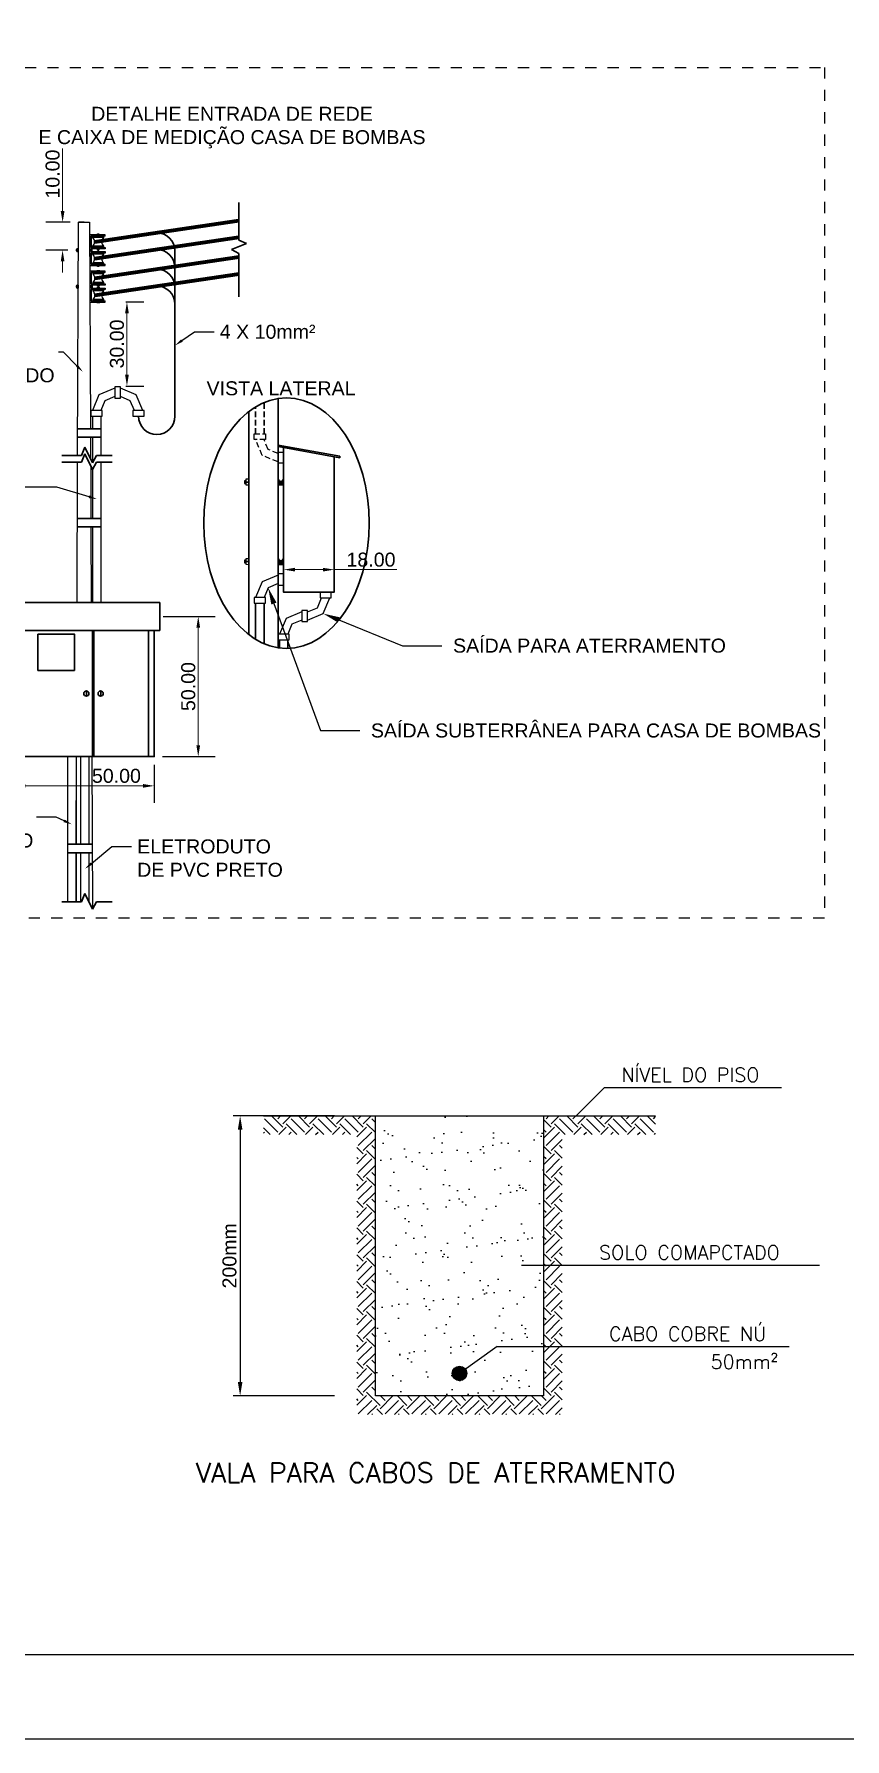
# Model space of a CAD drawing. Header units: millimetres. Extents: x 100 to 940, y 100 to 694.
# Drawn here: x 596.9 to 741.6, y 100 to 404.3 of the extents above; entities that cross this region are included whole.
import ezdxf
from ezdxf import colors
from ezdxf.entities.mleader import LeaderData, LeaderLine
from ezdxf.math import Vec2, Vec3

# ---------------------------------------------------------------- set-up
doc = ezdxf.new("R2010")
doc.units = ezdxf.units.MM
doc.linetypes.add('DASHED', pattern=[0.75, 0.5, -0.25])
doc.linetypes.add('TRACO_15', pattern=[8, 2, -2, 2, -2])
for name, color, linetype in [('15', 1, 'Continuous'), ('25', 2, 'Continuous'), ('50', 5, 'Continuous'), ('entrada_booster', 7, 'Continuous')]:
    doc.layers.add(name, color=color, linetype=linetype)
doc.styles.add('25CL', font='ROMANS.shx', dxfattribs={"height": 2.5})
doc.styles.add('35CL', font='ROMANS.shx', dxfattribs={"height": 3.5})
doc.styles.add('Annotative', font='arial.ttf')
doc.styles.add('Notes', font='arial.ttf', dxfattribs={"height": 3})
doc.styles.get("Standard").update_dxf_attribs({"font": 'arial.ttf'})
doc.dimstyles.new('Electrical-Metric', dxfattribs={"dimtxt": 3, "dimasz": 3, "dimexe": 3, "dimexo": 1.5, "dimgap": 2, "dimtad": 1, "dimzin": 3, "dimdsep": 46, "dimtxsty": 'Standard', "dimcen": 3, "dimazin": 2, "dimtfac": 1, "dimtofl": 0, "dimtmove": 0, "dimatfit": 3, "dimfxl": 1, "dimfrac": 1, "dimtolj": 1, "dimtzin": 0, "dimarcsym": 0})
doc.dimstyles.new('ISO-25', dxfattribs={"dimtxt": 2.5, "dimasz": 2.5, "dimexe": 1.25, "dimexo": 0.625, "dimtad": 1, "dimtxsty": 'Standard', "dimcen": 2.5, "dimadec": 0, "dimazin": 0, "dimtfac": 1, "dimtmove": 0, "dimatfit": 3, "dimfxl": 1, "dimarcsym": 0})

# ---------------------------------------------------------------- blocks, each defined once
blk = doc.blocks.new('*D22')
at = {"color": 0, "lineweight": -2, "transparency": 16777216}
for p, q in [((613.25, 356.5), (616.43, 356.5)), ((613.25, 341.5), (616.43, 341.5))]:
    blk.add_line(p, q, dxfattribs=at)
at = {"color": 0, "lineweight": 5, "transparency": 16777216}
blk.add_line((613.43, 343.5), (613.43, 354.5), dxfattribs=at)
at = {"color": 0, "transparency": 16777216}
for points in [[(613.09, 354.5), (613.76, 354.5), (613.43, 356.5)], [(613.09, 343.5), (613.76, 343.5), (613.43, 341.5)]]:
    blk.add_solid(points, dxfattribs=at)
at = {"layer": 'Defpoints', "color": 0, "transparency": 16777216}
for p in [(611.75, 356.5), (613.43, 356.5), (611.75, 341.5)]:
    blk.add_point(p, dxfattribs=at)
at = {"color": 0, "transparency": 16777216, "insert": (611.65, 349), "char_height": 2.5, "attachment_point": 5, "rotation": 90}
blk.add_mtext('\\A1;30.00', dxfattribs=at)
blk = doc.blocks.new('*D24')
at = {"color": 0, "lineweight": -2, "transparency": 16777216}
for p, q in [((593.29, 273.85), (593.29, 267.12)), ((618.29, 273.85), (618.29, 267.12))]:
    blk.add_line(p, q, dxfattribs=at)
at = {"color": 0, "lineweight": 5, "transparency": 16777216}
blk.add_line((595.29, 270.12), (616.29, 270.12), dxfattribs=at)
at = {"color": 0, "transparency": 16777216}
for points in [[(595.29, 270.46), (595.29, 269.79), (593.29, 270.12)], [(616.29, 270.46), (616.29, 269.79), (618.29, 270.12)]]:
    blk.add_solid(points, dxfattribs=at)
at = {"layer": 'Defpoints', "color": 0, "transparency": 16777216}
for p in [(593.29, 275.35), (618.29, 275.35), (618.29, 270.12)]:
    blk.add_point(p, dxfattribs=at)
at = {"color": 0, "lineweight": 30, "transparency": 16777216, "insert": (611.55, 271.9), "char_height": 2.5, "attachment_point": 5}
blk.add_mtext('\\A1;50.00', dxfattribs=at)
blk = doc.blocks.new('*D23')
at = {"color": 0, "lineweight": -2, "transparency": 16777216}
for p, q in [((619.91, 300.35), (629.15, 300.35)), ((619.79, 275.35), (629.15, 275.35))]:
    blk.add_line(p, q, dxfattribs=at)
at = {"color": 0, "lineweight": 5, "transparency": 16777216}
blk.add_line((626.15, 298.35), (626.15, 277.35), dxfattribs=at)
at = {"color": 0, "transparency": 16777216}
for points in [[(625.82, 298.35), (626.49, 298.35), (626.15, 300.35)], [(625.82, 277.35), (626.49, 277.35), (626.15, 275.35)]]:
    blk.add_solid(points, dxfattribs=at)
at = {"layer": 'Defpoints', "color": 0, "transparency": 16777216}
for p in [(618.41, 300.35), (618.29, 275.35), (626.15, 275.35)]:
    blk.add_point(p, dxfattribs=at)
at = {"color": 0, "lineweight": 30, "transparency": 16777216, "insert": (624.38, 287.85), "char_height": 2.5, "attachment_point": 5, "rotation": 90}
blk.add_mtext('\\A1;50.00', dxfattribs=at)
blk = doc.blocks.new('*D25')
at = {"color": 0, "lineweight": -2, "transparency": 16777216}
for p, q in [((641.4, 306.2), (641.4, 311.72)), ((650.4, 306.2), (650.4, 311.72))]:
    blk.add_line(p, q, dxfattribs=at)
at = {"color": 0, "lineweight": 5, "transparency": 16777216}
for p, q in [((643.4, 308.72), (648.4, 308.72)), ((650.4, 308.72), (661.59, 308.72))]:
    blk.add_line(p, q, dxfattribs=at)
at = {"color": 0, "transparency": 16777216}
for points in [[(643.4, 309.05), (643.4, 308.39), (641.4, 308.72)], [(648.4, 309.05), (648.4, 308.39), (650.4, 308.72)]]:
    blk.add_solid(points, dxfattribs=at)
at = {"layer": 'Defpoints', "color": 0, "transparency": 16777216}
for p in [(650.4, 308.72), (641.4, 304.7), (650.4, 304.7)]:
    blk.add_point(p, dxfattribs=at)
at = {"color": 0, "lineweight": 30, "transparency": 16777216, "insert": (656.99, 310.49), "char_height": 2.5, "attachment_point": 5}
blk.add_mtext('\\A1;18.00', dxfattribs=at)
blk = doc.blocks.new('*D39')
at = {"color": 0, "lineweight": 5, "transparency": 16777216}
for p, q in [((601.94, 372.73), (601.94, 383.92)), ((601.94, 363.74), (601.94, 361.74))]:
    blk.add_line(p, q, dxfattribs=at)
at = {"color": 0, "lineweight": -2, "transparency": 16777216}
for p, q in [((603.27, 370.73), (598.94, 370.73)), ((602.87, 365.74), (598.94, 365.74))]:
    blk.add_line(p, q, dxfattribs=at)
at = {"color": 0, "transparency": 16777216}
for points in [[(601.61, 372.73), (602.28, 372.73), (601.94, 370.73)], [(601.61, 363.74), (602.28, 363.74), (601.94, 365.74)]]:
    blk.add_solid(points, dxfattribs=at)
at = {"layer": 'Defpoints', "color": 0, "transparency": 16777216}
for p in [(601.94, 370.73), (604.77, 370.73), (604.37, 365.74)]:
    blk.add_point(p, dxfattribs=at)
at = {"color": 0, "transparency": 16777216, "insert": (600.17, 379.33), "char_height": 2.5, "attachment_point": 5, "rotation": 90}
blk.add_mtext('\\A1;10.00', dxfattribs=at)
blk = doc.blocks.new('*D49')
at = {"layer": '15', "color": 0, "lineweight": -2, "transparency": 16777216}
for p, q in [((650.49, 211.23), (632.38, 211.23)), ((633.63, 208.73), (633.63, 163.73)), ((650.49, 161.23), (632.38, 161.23))]:
    blk.add_line(p, q, dxfattribs=at)
at = {"layer": '15', "color": 0, "transparency": 16777216}
for points in [[(633.22, 208.73), (634.05, 208.73), (633.63, 211.23)], [(633.22, 163.73), (634.05, 163.73), (633.63, 161.23)]]:
    blk.add_solid(points, dxfattribs=at)
at = {"layer": 'Defpoints', "color": 0, "transparency": 16777216}
for p in [(651.12, 211.23), (633.63, 161.23), (651.12, 161.23)]:
    blk.add_point(p, dxfattribs=at)
at = {"layer": '15', "color": 0, "transparency": 16777216, "insert": (631.73, 186.23), "char_height": 2.5, "attachment_point": 5, "rotation": 90}
blk.add_mtext('200mm', dxfattribs=at)

msp = doc.modelspace()

# ---------------------------------------------------------------- hatches: boundary and pattern name
h = msp.add_hatch()
h.set_pattern_fill('EARTH', color=256, scale=0.533333, angle=45, style=0)
h.set_pattern_definition([(45, (713.0816, 114.0206), (3e-16, 4.78947), [3.38667, -3.38667]), (45, (712.1835, 114.9187), (3e-16, 4.78947), [3.38667, -3.38667]), (45, (711.2855, 115.8167), (3e-16, 4.78947), [3.38667, -3.38667]), (135, (711.2855, 116.4154), (-4.78947, 3e-16), [3.38667, -3.38667]), (135, (712.1835, 117.3134), (-4.78947, 3e-16), [3.38667, -3.38667]), (135, (713.0816, 118.2114), (-4.78947, 3e-16), [3.38667, -3.38667])])
h.paths.add_polyline_path([(691.11602, 207.89446), (707.78268, 207.89446), (707.78268, 211.22779), (687.78268, 211.22779), (687.78268, 161.22779), (657.78268, 161.22779), (657.78268, 211.22779), (637.78268, 211.22779), (637.78268, 207.89446), (654.44935, 207.89446), (654.44935, 157.89446), (691.11602, 157.89446)])
h = msp.add_hatch()
h.set_pattern_fill('AR-SAND', color=256, scale=0.133333, style=0)
h.set_pattern_definition([(37.5, (713.0816, 114.0206), (-0.21334, 6.5255), [0, -5.14773, 0, -5.75733, 0, -5.50333]), (7.5, (713.0816, 114.021), (5.99364, 9.5577), [0, -2.77707, 0, -4.63973, 0, -1.778]), (327.5, (708.916, 114.0206), (10.54656, 0.01916), [0, -1.69333, 0, -6.096, 0, -7.95867]), (317.5, (708.916, 114.021), (10.18075, 2.9724), [0, -0.84667, 0, -3.99627, 0, -4.572])])
h.paths.add_polyline_path([(687.78268, 211.22779), (657.78268, 211.22779), (657.78268, 161.22779), (672.78268, 161.22779, -0.414213562), (671.4834, 162.52707, -0.729857408), (673.8404, 163.28163), (682.79932, 169.67281), (687.78268, 169.67121)])
h.paths.add_polyline_path([(673.8404, 163.28163, -0.156164659), (674.08196, 162.52707, -0.414213562), (672.78268, 161.22779), (687.78268, 161.22779), (687.78268, 169.67121), (682.79932, 169.67281)], flags=16)
at = {"layer": '15', "linetype": 'Continuous'}
msp.add_hatch(color=256, dxfattribs=at).paths.add_polyline_path([(671.4834, 165.24426, 1), (674.08196, 165.24426, 1)])

# ---------------------------------------------------------------- linework, layer by layer
at = {"lineweight": 30}
for p, q in [((633.42486, 374.24155), (633.42486, 367.53334)), ((607.15349, 365.78244), (607.03349, 365.78244)), ((607.15349, 365.68244), (607.03349, 365.68244)), ((607.15349, 365.78244), (607.15849, 365.85744)), ((607.15349, 365.68244), (607.15349, 365.78244)), ((607.15349, 365.68244), (607.15849, 365.60744)), ((607.16349, 365.78244), (607.15849, 365.85744)), ((607.16349, 365.68244), (607.15849, 365.60744)), ((607.16349, 365.68244), (607.16349, 365.78244)), ((622.00203, 336.10076), (622.00203, 365.62137)), ((634.73868, 366.91442), (632.08247, 365.867)), ((632.08247, 365.867), (633.42486, 365.15286)), ((633.42486, 367.53334), (634.73868, 366.91442)), ((633.42486, 365.15286), (633.42486, 357.38892)), ((607.18653, 359.283), (607.06653, 359.283)), ((607.18653, 359.183), (607.06653, 359.183)), ((607.18653, 359.283), (607.19153, 359.358)), ((607.18653, 359.183), (607.18653, 359.283)), ((607.18653, 359.183), (607.19153, 359.108)), ((607.19653, 359.283), (607.19153, 359.358)), ((607.19653, 359.183), (607.19153, 359.108)), ((607.19653, 359.183), (607.19653, 359.283)), ((640.39521, 294.789), (640.39521, 339.26884)), ((635.15711, 297.13886), (635.15711, 336.91897)), ((608.75203, 333.87824), (604.63401, 333.87824)), ((608.75203, 332.37824), (604.63401, 332.37824)), ((605.32011, 329.06939), (601.83092, 329.06939)), ((605.32011, 329.06939), (605.9227, 330.60107)), ((605.32011, 327.87853), (605.9227, 329.41021)), ((605.9227, 330.60107), (607.2557, 327.77284)), ((605.9227, 329.41021), (607.2557, 326.58198)), ((607.2557, 327.77284), (607.96785, 329.06939)), ((610.80023, 329.06939), (607.96785, 329.06939)), ((640.39521, 330.69722), (640.39521, 330.94722)), ((651.39521, 328.94722), (640.39521, 330.94722)), ((651.39521, 328.69722), (640.39521, 330.69722)), ((641.39521, 329.69722), (641.39521, 330.5154)), ((650.39521, 328.87904), (650.39521, 328.69722)), ((651.39521, 328.69722), (651.39521, 328.94722)), ((605.32011, 327.87853), (601.83092, 327.87853)), ((607.2557, 326.58198), (607.96785, 327.87853)), ((610.80023, 327.87853), (607.96785, 327.87853)), ((634.6589, 324.35073), (635.15711, 324.35073)), ((640.39521, 323.8344), (640.39521, 324.8344)), ((640.39521, 324.8344), (640.52021, 324.8344)), ((641.39521, 323.8344), (640.39521, 323.8344)), ((640.52021, 324.8344), (640.52021, 323.9594)), ((640.76021, 324.4344), (640.52021, 324.4344)), ((640.76021, 324.2344), (640.52021, 324.2344)), ((640.52021, 323.9594), (641.27021, 323.9594)), ((640.76021, 324.4344), (640.77021, 324.5844)), ((640.76021, 324.2344), (640.76021, 324.4344)), ((640.76021, 324.2344), (640.77021, 324.0844)), ((640.78021, 324.4344), (640.77021, 324.5844)), ((640.78021, 324.2344), (640.77021, 324.0844)), ((640.78021, 324.2344), (640.78021, 324.4344)), ((641.01021, 324.4344), (641.02021, 324.5844)), ((641.01021, 324.4344), (641.01021, 324.2344)), ((641.01021, 324.2344), (641.02021, 324.0844)), ((641.03021, 324.4344), (641.02021, 324.5844)), ((641.03021, 324.2344), (641.02021, 324.0844)), ((641.03021, 324.4344), (641.27021, 324.4344)), ((641.03021, 324.4344), (641.03021, 324.2344)), ((641.03021, 324.2344), (641.27021, 324.2344)), ((641.27021, 323.9594), (641.27021, 324.8344)), ((641.27021, 324.8344), (641.39521, 324.8344)), ((641.39521, 324.3344), (641.39521, 324.8344)), ((641.39521, 324.8344), (641.39521, 323.8344)), ((608.77767, 317.84243), (604.57452, 317.84243)), ((608.77767, 316.34243), (604.57452, 316.34243)), ((640.39521, 309.65318), (640.39521, 310.65318)), ((640.39521, 310.65318), (640.52021, 310.65318)), ((640.52021, 310.65318), (640.52021, 309.77818)), ((641.27021, 309.77818), (641.27021, 310.65318)), ((641.27021, 310.65318), (641.39521, 310.65318)), ((641.39521, 310.15318), (641.39521, 310.65318)), ((641.39521, 310.65318), (641.39521, 309.65318)), ((634.6589, 310.1695), (635.15711, 310.1695)), ((641.39521, 309.65318), (640.39521, 309.65318)), ((640.76021, 310.25318), (640.52021, 310.25318)), ((640.76021, 310.05318), (640.52021, 310.05318)), ((640.52021, 309.77818), (641.27021, 309.77818)), ((640.76021, 310.25318), (640.77021, 310.40318)), ((640.76021, 310.05318), (640.76021, 310.25318)), ((640.76021, 310.05318), (640.77021, 309.90318)), ((640.78021, 310.25318), (640.77021, 310.40318)), ((640.78021, 310.05318), (640.77021, 309.90318)), ((640.78021, 310.05318), (640.78021, 310.25318)), ((641.01021, 310.25318), (641.02021, 310.40318)), ((641.01021, 310.25318), (641.01021, 310.05318)), ((641.01021, 310.05318), (641.02021, 309.90318)), ((641.03021, 310.25318), (641.02021, 310.40318)), ((641.03021, 310.05318), (641.02021, 309.90318)), ((641.03021, 310.25318), (641.27021, 310.25318)), ((641.03021, 310.25318), (641.03021, 310.05318)), ((641.03021, 310.05318), (641.27021, 310.05318)), ((592.29129, 302.85344), (619.29129, 302.85344)), ((619.29129, 302.85344), (619.29129, 297.85344)), ((636.39521, 302.71854), (636.39521, 296.28391)), ((637.89521, 302.71854), (637.89521, 295.51056)), ((592.29129, 297.85344), (619.29129, 297.85344)), ((607.29129, 297.85344), (607.29129, 275.35344)), ((607.54129, 297.85344), (607.54129, 275.35344)), ((617.29129, 297.85344), (617.29129, 275.35344)), ((640.65219, 296.19722), (640.65219, 294.75254)), ((642.15219, 296.19722), (642.15219, 294.67548)), ((607.21035, 259.6939), (602.83546, 259.6939)), ((607.2157, 258.1939), (602.83546, 258.1939)), ((605.32011, 249.40605), (605.9227, 250.93773)), ((605.9227, 250.93773), (607.2557, 248.1095)), ((605.32011, 249.40605), (601.83092, 249.40605)), ((607.2557, 248.1095), (607.96785, 249.40605)), ((610.80023, 249.40605), (607.96785, 249.40605))]:
    msp.add_line(p, q, dxfattribs=at)
for p, q in [((604.61684, 329.06939), (604.76563, 370.73244)), ((605.76563, 370.73244), (604.76563, 370.73244)), ((604.76563, 370.73244), (606.76563, 370.73244)), ((606.76563, 370.73244), (606.89726, 333.87824)), ((609.53349, 368.48244), (606.78349, 368.48244)), ((606.78349, 368.48244), (606.78349, 362.98244)), ((609.53349, 368.23244), (607.03349, 368.23244)), ((607.03349, 368.23244), (607.03349, 366.23244)), ((609.15849, 368.23244), (607.40849, 368.23244)), ((608.53349, 368.53244), (608.03349, 368.53244)), ((608.03349, 368.53244), (608.03349, 368.48244)), ((608.03349, 368.48244), (608.53349, 368.48244)), ((608.40849, 368.58244), (608.15849, 368.58244)), ((608.15849, 368.58244), (608.15849, 368.53244)), ((608.40849, 368.53244), (608.40849, 368.58244)), ((608.53349, 368.48244), (608.53349, 368.53244)), ((609.53349, 368.23244), (609.53349, 368.48244)), ((604.49781, 365.8656), (604.37281, 365.8656)), ((604.37281, 365.8656), (604.37281, 365.6156)), ((604.37281, 365.6156), (604.49781, 365.6156)), ((604.74781, 365.9906), (604.49781, 365.9906)), ((604.49781, 365.9906), (604.49781, 365.4906)), ((604.49781, 365.4906), (604.74691, 365.48971)), ((604.74781, 365.9906), (604.74602, 365.48972)), ((607.03349, 366.23244), (609.53349, 366.23244)), ((609.53349, 365.98244), (607.03349, 365.98244)), ((607.03349, 365.98244), (607.03349, 365.48244)), ((607.03349, 365.85744), (607.15849, 365.85744)), ((607.03349, 365.85744), (607.03349, 365.60744)), ((607.03349, 365.85744), (607.15849, 365.85744)), ((607.03349, 365.85744), (607.03349, 365.60744)), ((607.15849, 365.60744), (607.03349, 365.60744)), ((607.15849, 365.60744), (607.03349, 365.60744)), ((607.03349, 365.48244), (609.53349, 365.48244)), ((609.53349, 365.23244), (607.03349, 365.23244)), ((607.03349, 365.23244), (607.03349, 363.23244)), ((609.23205, 368.00638), (607.33493, 368.00638)), ((609.23052, 366.4596), (607.33647, 366.4596)), ((609.15849, 366.23244), (607.40849, 366.23244)), ((609.15849, 365.23244), (607.40849, 365.23244)), ((608.03349, 365.98244), (608.03349, 365.93244)), ((608.53349, 365.98244), (608.03349, 365.98244)), ((608.03349, 365.93244), (608.53349, 365.93244)), ((608.53349, 365.53244), (608.03349, 365.53244)), ((608.03349, 365.53244), (608.03349, 365.48244)), ((608.03349, 365.48244), (608.53349, 365.48244)), ((608.15849, 365.93244), (608.15849, 365.88244)), ((608.15849, 365.88244), (608.40849, 365.88244)), ((608.40849, 365.58244), (608.15849, 365.58244)), ((608.15849, 365.58244), (608.15849, 365.53244)), ((608.40849, 365.88244), (608.40849, 365.93244)), ((608.40849, 365.53244), (608.40849, 365.58244)), ((608.53349, 365.93244), (608.53349, 365.98244)), ((608.53349, 365.48244), (608.53349, 365.53244)), ((609.53349, 366.23244), (609.53349, 365.98244)), ((609.53349, 365.48244), (609.53349, 365.23244)), ((606.78349, 362.98244), (609.53349, 362.98244)), ((607.03349, 363.23244), (609.53349, 363.23244)), ((609.23205, 365.00638), (607.33493, 365.00638)), ((609.23052, 363.4596), (607.33647, 363.4596)), ((609.15849, 363.23244), (607.40849, 363.23244)), ((608.03349, 362.98244), (608.03349, 362.93244)), ((608.53349, 362.98244), (608.03349, 362.98244)), ((608.03349, 362.93244), (608.53349, 362.93244)), ((608.15849, 362.93244), (608.15849, 362.88244)), ((608.15849, 362.88244), (608.40849, 362.88244)), ((608.40849, 362.88244), (608.40849, 362.93244)), ((608.53349, 362.93244), (608.53349, 362.98244)), ((609.53349, 362.98244), (609.53349, 363.23244)), ((604.47459, 359.36637), (604.34959, 359.36637)), ((604.34959, 359.36637), (604.34959, 359.11637)), ((604.34959, 359.11637), (604.47459, 359.11637)), ((604.72459, 359.49137), (604.47459, 359.49137)), ((604.47459, 359.49137), (604.47459, 358.99137)), ((604.72459, 359.49137), (604.7228, 358.99048)), ((609.56653, 361.98256), (606.81653, 361.98256)), ((606.81653, 361.98256), (606.81653, 356.48256)), ((609.56653, 361.73256), (607.06653, 361.73256)), ((607.06653, 361.73256), (607.06653, 359.73256)), ((607.06653, 359.73256), (609.56653, 359.73256)), ((609.56653, 359.48256), (607.06653, 359.48256)), ((607.06653, 359.48256), (607.06653, 358.98256)), ((607.06653, 359.358), (607.19153, 359.358)), ((607.06653, 359.358), (607.06653, 359.108)), ((607.06653, 359.358), (607.19153, 359.358)), ((607.06653, 359.358), (607.06653, 359.108)), ((607.06653, 359.358), (607.19153, 359.358)), ((607.06653, 359.358), (607.06653, 359.108)), ((607.19153, 359.108), (607.06653, 359.108)), ((607.19153, 359.108), (607.06653, 359.108)), ((607.19153, 359.108), (607.06653, 359.108)), ((609.26509, 361.5065), (607.36796, 361.5065)), ((609.26355, 359.95972), (607.3695, 359.95972)), ((609.19153, 361.73256), (607.44153, 361.73256)), ((609.19153, 359.73256), (607.44153, 359.73256)), ((608.56653, 362.03256), (608.06653, 362.03256)), ((608.06653, 362.03256), (608.06653, 361.98256)), ((608.06653, 361.98256), (608.56653, 361.98256)), ((608.06653, 359.48256), (608.06653, 359.43256)), ((608.56653, 359.48256), (608.06653, 359.48256)), ((608.06653, 359.43256), (608.56653, 359.43256)), ((608.44153, 362.08256), (608.19153, 362.08256)), ((608.19153, 362.08256), (608.19153, 362.03256)), ((608.19153, 359.43256), (608.19153, 359.38256)), ((608.19153, 359.38256), (608.44153, 359.38256)), ((608.44153, 362.03256), (608.44153, 362.08256)), ((608.44153, 359.38256), (608.44153, 359.43256)), ((608.56653, 361.98256), (608.56653, 362.03256)), ((608.56653, 359.43256), (608.56653, 359.48256)), ((609.56653, 361.73256), (609.56653, 361.98256)), ((609.56653, 359.73256), (609.56653, 359.48256)), ((604.47459, 358.99137), (604.7237, 358.99048)), ((606.81653, 356.48256), (609.56653, 356.48256)), ((607.06653, 358.98256), (609.56653, 358.98256)), ((609.56653, 358.73256), (607.06653, 358.73256)), ((607.06653, 358.73256), (607.06653, 356.73256)), ((607.06653, 356.73256), (609.56653, 356.73256)), ((609.26509, 358.5065), (607.36796, 358.5065)), ((609.26355, 356.95972), (607.3695, 356.95972)), ((609.19153, 358.73256), (607.44153, 358.73256)), ((609.19153, 356.73256), (607.44153, 356.73256)), ((608.56653, 359.03256), (608.06653, 359.03256)), ((608.06653, 359.03256), (608.06653, 358.98256)), ((608.06653, 358.98256), (608.56653, 358.98256)), ((608.06653, 356.48256), (608.06653, 356.43256)), ((608.56653, 356.48256), (608.06653, 356.48256)), ((608.06653, 356.43256), (608.56653, 356.43256)), ((608.44153, 359.08256), (608.19153, 359.08256)), ((608.19153, 359.08256), (608.19153, 359.03256)), ((608.19153, 356.43256), (608.19153, 356.38256)), ((608.19153, 356.38256), (608.44153, 356.38256)), ((608.44153, 359.03256), (608.44153, 359.08256)), ((608.44153, 356.38256), (608.44153, 356.43256)), ((608.56653, 358.98256), (608.56653, 359.03256)), ((608.56653, 356.43256), (608.56653, 356.48256)), ((609.56653, 358.98256), (609.56653, 358.73256)), ((609.56653, 356.48256), (609.56653, 356.73256)), ((611.25203, 341.10076), (608.42361, 339.92919)), ((615.08046, 339.92919), (612.25203, 341.10076)), ((608.42361, 339.92919), (607.25203, 337.10076)), ((609.48427, 338.86853), (608.75203, 337.10076)), ((611.25203, 339.60076), (609.48427, 338.86853)), ((614.0198, 338.86853), (612.25203, 339.60076)), ((614.75203, 337.10076), (614.0198, 338.86853)), ((616.25203, 337.10076), (615.08046, 339.92919)), ((608.75203, 337.10076), (607.25203, 337.10076)), ((607.25203, 336.10076), (607.25203, 333.87824)), ((608.75203, 336.10076), (608.75203, 329.06939)), ((606.90261, 332.37824), (606.91649, 328.49254)), ((607.25203, 332.37824), (607.25203, 327.78061)), ((604.52634, 302.85344), (604.61572, 327.87853)), ((606.96929, 327.18966), (607.00267, 317.84243)), ((607.27767, 326.62199), (607.27767, 317.84243)), ((608.77767, 327.87853), (608.77767, 302.85344)), ((634.6589, 324.60073), (634.4089, 324.60073)), ((634.4089, 324.60073), (634.4089, 324.10073)), ((634.4089, 324.10073), (634.6589, 324.10073)), ((635.1589, 324.85073), (634.6589, 324.85073)), ((634.6589, 324.85073), (634.6589, 323.85073)), ((634.6589, 323.85073), (635.15711, 323.84895)), ((635.1589, 324.85073), (635.15532, 323.84895)), ((640.52021, 324.5844), (640.77021, 324.5844)), ((640.52021, 324.5844), (640.52021, 324.0844)), ((640.52021, 324.5844), (640.77021, 324.5844)), ((640.52021, 324.5844), (640.52021, 324.0844)), ((640.77021, 324.0844), (640.52021, 324.0844)), ((640.77021, 324.0844), (640.52021, 324.0844)), ((641.02021, 324.5844), (641.27021, 324.5844)), ((641.02021, 324.5844), (641.27021, 324.5844)), ((641.27021, 324.0844), (641.02021, 324.0844)), ((641.27021, 324.0844), (641.02021, 324.0844)), ((641.27021, 324.0844), (641.27021, 324.5844)), ((641.27021, 324.0844), (641.27021, 324.5844)), ((607.00803, 316.34243), (607.05621, 302.85344)), ((607.27767, 316.34243), (607.27767, 302.85344)), ((634.6589, 310.4195), (634.4089, 310.4195)), ((634.4089, 310.4195), (634.4089, 309.9195)), ((635.1589, 310.6695), (634.6589, 310.6695)), ((634.6589, 310.6695), (634.6589, 309.6695)), ((635.1589, 310.6695), (635.15532, 309.66773)), ((634.4089, 309.9195), (634.6589, 309.9195)), ((634.6589, 309.6695), (635.15711, 309.66772)), ((640.39521, 307.71854), (637.56678, 306.54697)), ((640.52021, 310.40318), (640.77021, 310.40318)), ((640.52021, 310.40318), (640.52021, 309.90318)), ((640.52021, 310.40318), (640.77021, 310.40318)), ((640.52021, 310.40318), (640.52021, 309.90318)), ((640.77021, 309.90318), (640.52021, 309.90318)), ((640.77021, 309.90318), (640.52021, 309.90318)), ((641.02021, 310.40318), (641.27021, 310.40318)), ((641.02021, 310.40318), (641.27021, 310.40318)), ((641.27021, 309.90318), (641.02021, 309.90318)), ((641.27021, 309.90318), (641.02021, 309.90318)), ((641.27021, 309.90318), (641.27021, 310.40318)), ((641.27021, 309.90318), (641.27021, 310.40318)), ((637.56678, 306.54697), (636.39521, 303.71854)), ((638.62744, 305.48631), (637.89521, 303.71854)), ((640.39521, 306.21854), (638.62744, 305.48631)), ((645.64521, 301.19722), (647.41298, 301.92945)), ((647.41298, 301.92945), (648.14521, 303.69722)), ((648.47364, 300.86879), (649.64521, 303.69722)), ((641.81678, 300.02565), (640.64521, 297.19722)), ((644.64521, 301.19722), (641.81678, 300.02565)), ((642.87744, 298.96499), (642.14521, 297.19722)), ((644.64521, 299.69722), (642.87744, 298.96499)), ((645.64521, 299.69722), (648.47364, 300.86879)), ((606.17535, 287.05711), (606.17535, 286.14976)), ((606.22169, 287.05711), (606.22169, 286.14976)), ((608.73133, 287.05711), (608.73133, 286.14976)), ((608.77767, 287.05711), (608.77767, 286.14976)), ((602.83546, 275.35344), (602.83546, 249.40605)), ((604.33546, 275.35344), (604.33546, 259.6939)), ((604.3722, 259.6939), (604.42813, 275.35344)), ((605.108, 275.35344), (605.108, 259.6939)), ((606.608, 275.35344), (606.608, 259.6939)), ((607.15442, 275.35344), (607.25169, 248.118)), ((604.33546, 249.40605), (604.36684, 258.1939)), ((604.33546, 258.1939), (604.33546, 249.40605)), ((605.108, 258.1939), (605.108, 249.40605)), ((606.608, 258.1939), (606.608, 249.40605))]:
    msp.add_line(p, q)
at = {"lineweight": 70}
for p, q in [((607.65627, 367.23222), (633.42486, 371.03894)), ((607.65627, 364.23331), (633.42486, 368.04002)), ((607.6893, 360.73234), (633.45789, 364.53905)), ((607.6893, 357.73234), (633.45789, 361.53905))]:
    msp.add_line(p, q, dxfattribs=at)
at = {"linetype": 'DASHED', "lineweight": 30, "ltscale": 2}
for p, q in [((637.89521, 332.95054), (637.89521, 338.54728)), ((636.39521, 332.95054), (636.39521, 337.77393))]:
    msp.add_line(p, q, dxfattribs=at)
at = {"linetype": 'DASHED', "ltscale": 2}
for p, q in [((637.56678, 329.12212), (636.39521, 331.95054)), ((638.62744, 330.18278), (637.89521, 331.95054)), ((640.39521, 327.95054), (637.56678, 329.12212)), ((640.39521, 329.45054), (638.62744, 330.18278))]:
    msp.add_line(p, q, dxfattribs=at)
for points in [[(100, 100), (940, 100), (940, 693.93939), (100, 693.93939)], [(150, 679), (925, 679), (925, 115), (150, 115)], [(612.25203, 339.35076), (612.25203, 341.35076), (611.25203, 341.35076), (611.25203, 339.35076)], [(609.00203, 337.10076), (607.00203, 337.10076), (607.00203, 336.10076), (609.00203, 336.10076)], [(616.50203, 337.10076), (614.50203, 337.10076), (614.50203, 336.10076), (616.50203, 336.10076)], [(640.39521, 327.70054), (640.39521, 329.70054), (641.39521, 329.70054), (641.39521, 327.70054)], [(640.39521, 307.96854), (640.39521, 305.96854), (641.39521, 305.96854), (641.39521, 307.96854)], [(647.89521, 303.69722), (649.89521, 303.69722), (649.89521, 304.69722), (647.89521, 304.69722)], [(638.14521, 303.71854), (636.14521, 303.71854), (636.14521, 302.71854), (638.14521, 302.71854)], [(644.64521, 301.44722), (644.64521, 299.44722), (645.64521, 299.44722), (645.64521, 301.44722)], [(642.39521, 297.19722), (640.39521, 297.19722), (640.39521, 296.19722), (642.39521, 296.19722)]]:
    msp.add_lwpolyline(points, close=True)
msp.add_lwpolyline([(638.14521, 331.95054), (636.14521, 331.95054), (636.14521, 332.95054), (638.14521, 332.95054)], close=True, dxfattribs=at)
at = {"lineweight": 30}
for points in [[(650.39521, 328.87904), (650.39521, 304.69722), (641.39521, 304.69722), (641.39521, 329.69722)], [(618.29129, 297.85344), (618.29129, 275.35344), (593.29129, 275.35344), (593.29129, 297.85344)]]:
    msp.add_lwpolyline(points, dxfattribs=at)
msp.add_lwpolyline([(597.54129, 297.22844), (604.04129, 297.22844), (604.04129, 290.72844), (597.54129, 290.72844)], close=True, dxfattribs=at)
for centre in [(606.17927, 286.60344), (608.73525, 286.60344)]:
    msp.add_circle(centre, 0.45565, dxfattribs=at)
for centre, radius, start, end in [((607.40849, 368.10744), 0.125, 90, 233.9490863), ((609.15849, 368.10744), 0.125, 306.0509137, 90), ((607.40849, 366.35744), 0.125, 125.1836281, 270), ((607.40849, 365.10744), 0.125, 90, 233.9490863), ((606.56307, 367.23222), 1.0932, 315.0286768, 45.0852751), ((610.00377, 367.23222), 1.0931, 134.9096877, 224.9763605), ((609.15849, 366.35744), 0.125, 270, 54.8163719), ((609.15849, 365.10744), 0.125, 306.0509137, 90), ((607.40849, 363.35744), 0.125, 125.1836281, 270), ((606.56307, 364.23222), 1.0932, 315.0286768, 45.0852751), ((610.00377, 364.23222), 1.0931, 134.9096877, 224.9763605), ((609.15849, 363.35744), 0.125, 270, 54.8163719), ((607.44153, 361.60756), 0.125, 90, 233.9490863), ((607.44153, 359.85756), 0.125, 125.1836281, 270), ((606.59611, 360.73234), 1.0932, 315.0286768, 45.0852751), ((610.03681, 360.73234), 1.0931, 134.9096877, 224.9763605), ((609.19153, 361.60756), 0.125, 306.0509137, 90), ((609.19153, 359.85756), 0.125, 270, 54.8163719), ((607.44153, 358.60756), 0.125, 90, 233.9490863), ((607.44153, 356.85756), 0.125, 125.1836281, 270), ((606.59611, 357.73234), 1.0932, 315.0286768, 45.0852751), ((610.03681, 357.73234), 1.0931, 134.9096877, 224.9763605), ((609.19153, 358.60756), 0.125, 306.0509137, 90), ((609.19153, 356.85756), 0.125, 270, 54.8163719)]:
    msp.add_arc(centre, radius, start, end)
for centre, start, end in [((618.75203, 365.62137), 0, 90), ((618.75203, 362.62245), 0, 90), ((618.75224, 359.11663), 0, 90), ((618.75203, 356.1166), 0, 90), ((618.75203, 336.10076), 180, 0)]:
    msp.add_arc(centre, 3.25, start, end, dxfattribs=at)
msp.add_ellipse((641.90278, 317.02892), major_axis=(0, 22.35663), ratio=0.660818708, dxfattribs=at)
at = {"layer": '15'}
for p, q in [((693.59588, 211.22779), (698.675, 216.30691)), ((698.675, 216.30691), (730.2542, 216.30691)), ((683.83373, 184.59271), (737.03848, 184.59271)), ((679.50188, 170.03764), (672.78268, 165.24426)), ((679.50188, 170.03764), (696.4749, 170.03764)), ((696.4749, 170.03764), (731.62715, 170.03764))]:
    msp.add_line(p, q, dxfattribs=at)
at = {"layer": '25'}
for p, q in [((637.78268, 211.22779), (657.78268, 211.22779)), ((687.78268, 211.22779), (707.78268, 211.22779))]:
    msp.add_line(p, q, dxfattribs=at)
msp.add_lwpolyline([(657.78268, 211.22779), (687.78268, 211.22779), (687.78268, 161.22779), (657.78268, 161.22779)], close=True, dxfattribs=at)
msp.add_circle((672.78268, 165.24426), 1.29928, dxfattribs=at)
at = {"layer": 'entrada_booster', "linetype": 'TRACO_15'}
msp.add_lwpolyline([(555.22244, 398.37879), (737.90285, 398.37879), (737.90285, 246.52272), (555.22244, 246.52272)], close=True, dxfattribs=at)

# ---------------------------------------------------------------- texts
at = {"lineweight": 30, "char_height": 2.5, "attachment_point": 5, "style": 'Annotative'}
for s, insert in [('DETALHE ENTRADA DE REDE\\PE CAIXA DE MEDIÇÃO CASA DE BOMBAS', (632.17845, 387.6223)), ('VISTA LATERAL', (640.93233, 341.07396))]:
    msp.add_mtext_dynamic_manual_height_columns(s, width=67.4767864, gutter_width=104.41277, heights=[0], dxfattribs=dict(at, insert=insert))
at = {"layer": '25', "style": '25CL'}
for s, p in [('NÍVEL DO PISO', (701.675, 217.30691)), ('SOLO COMAPCTADO', (697.69035, 185.59271)), ('CABO COBRE NÚ', (699.4749, 171.03764)), ('50mm²', (717.60681, 166.03764))]:
    msp.add_text(s, height=2.5, dxfattribs=at).set_placement(p)
at = {"layer": '50', "style": '35CL'}
msp.add_text('VALA PARA CABOS DE ATERRAMENTO', height=3.5, dxfattribs=at).set_placement((625.71264, 145.78726))

# ---------------------------------------------------------------- dimensions: what is measured, and where the dimension line sits
dim = msp.add_linear_dim(base=(601.94247, 370.73244), p1=(604.37281, 365.7406), p2=(604.76563, 370.73244), angle=90, text='10.00', dimstyle='Electrical-Metric', override={"dimtxt": 2.5, "dimasz": 2, "dimgap": 0.5, "dimlwd": 5})
dim.commit()
dim.dimension.update_dxf_attribs({"geometry": '*D39', "text_midpoint": (600.16604, 379.32862)})
dim = msp.add_linear_dim(base=(613.42724, 356.49777), p1=(611.75203, 341.49989), p2=(611.75203, 356.49777), angle=90, text='30.00', dimstyle='Electrical-Metric', override={"dimtxt": 2.5, "dimasz": 2, "dimgap": 0.5, "dimlwd": 5})
dim.commit()
dim.dimension.update_dxf_attribs({"geometry": '*D22', "text_midpoint": (613.42724, 348.99883), "dimtype": 160})
at = {"lineweight": 30}
dim = msp.add_linear_dim(base=(650.39521, 308.71839), p1=(641.39521, 304.69722), p2=(650.39521, 304.69722), text='18.00', dimstyle='Electrical-Metric', override={"dimtxt": 2.5, "dimasz": 2, "dimgap": 0.5, "dimlwd": 5}, dxfattribs=at)
dim.commit()
dim.dimension.update_dxf_attribs({"geometry": '*D25', "text_midpoint": (656.99139, 310.49482)})
dim = msp.add_linear_dim(base=(626.15291, 275.35344), p1=(618.41496, 300.35344), p2=(618.29129, 275.35344), angle=90, text='50.00', dimstyle='Electrical-Metric', override={"dimtxt": 2.5, "dimasz": 2, "dimgap": 0.5, "dimlwd": 5}, dxfattribs=at)
dim.commit()
dim.dimension.update_dxf_attribs({"geometry": '*D23', "text_midpoint": (624.37647, 287.85344)})
dim = msp.add_linear_dim(base=(618.29129, 270.12307), p1=(593.29129, 275.35344), p2=(618.29129, 275.35344), text='50.00', dimstyle='Electrical-Metric', override={"dimtxt": 2.5, "dimasz": 2, "dimgap": 0.5, "dimlwd": 5}, dxfattribs=at)
dim.commit()
dim.dimension.update_dxf_attribs({"geometry": '*D24', "text_midpoint": (611.55385, 270.12307), "dimtype": 160})
at = {"layer": '15'}
dim = msp.add_linear_dim(base=(633.63476, 161.22779), p1=(651.11602, 211.22779), p2=(651.11602, 161.22779), angle=90, text='200mm', dimstyle='ISO-25', dxfattribs=at)
dim.commit()
dim.dimension.update_dxf_attribs({"geometry": '*D49', "text_midpoint": (631.73333, 186.22779)})

# ---------------------------------------------------------------- leaders
at = {"lineweight": 30}
ml = msp.add_multileader_mtext('Standard', dxfattribs=at)
ml.set_content('4 X 10mm²', color=256, style='Notes')
ml.set_leader_properties()
ml.build(insert=Vec2(0, 0))
ml.multileader.update_dxf_attribs({"dogleg_length": 7, "arrow_head_size": 1.5})
ctx = ml.context
ctx.base_point, ctx.char_height, ctx.arrow_head_size, ctx.landing_gap_size, ctx.plane_origin = Vec3(629.00266, 351.16467), 2.5, 1.5, 1, Vec3(622.00203, 348.74704)
notes = []
notes.append((ctx, [(0, (1, 1, 0), (625.50266, 351.16467), (1, 0), 3.5, [(0, [(622.00203, 348.74704)], 0, [])])]))
ctx.mtext.insert, ctx.mtext.rotation, ctx.mtext.flow_direction = Vec3(630.00266, 352.43599), 6.283185307, 5
ml = msp.add_multileader_mtext('Standard', dxfattribs=at)
ml.set_content('POSTE DE \\PCONCRETO ARMADO', color=256, style='Notes')
ml.set_leader_properties()
ml.build(insert=Vec2(0, 0))
ml.multileader.update_dxf_attribs({"dogleg_length": 7, "arrow_head_size": 1.5})
ctx = ml.context
ctx.base_point, ctx.char_height, ctx.arrow_head_size, ctx.landing_gap_size, ctx.plane_origin = Vec3(563.23718, 347.55793), 2.5, 1.5, 1, Vec3(605.5565, 344.02903)
notes.append((ctx, [(0, (1, 1, 0), (602.11381, 347.55793), (-1, 0), 0.92336, [(0, [(605.5565, 344.02903)], 0, [])])]))
ctx.mtext.insert, ctx.mtext.rotation, ctx.mtext.flow_direction = Vec3(564.23718, 348.82925), 6.283185307, 5
ml = msp.add_multileader_mtext('Standard', dxfattribs=at)
ml.set_content('ELETRODUTO\\PDE PVC PRETO', color=256, style='Notes')
ml.set_leader_properties()
ml.build(insert=Vec2(0, 0))
ml.multileader.update_dxf_attribs({"dogleg_length": 7, "arrow_head_size": 1.5})
ctx = ml.context
ctx.base_point, ctx.char_height, ctx.arrow_head_size, ctx.landing_gap_size, ctx.plane_origin = Vec3(566.33214, 323.45766), 2.5, 1.5, 1, Vec3(608.11053, 321.29691)
notes.append((ctx, [(1, (1, 1, 0), (600.91024, 323.45766), (-1, 0), 7, [(0, [(608.11053, 321.29691)], 0, [])])]))
ctx.mtext.insert, ctx.mtext.rotation, ctx.mtext.flow_direction = Vec3(567.33214, 324.72897), 6.283185307, 5
ml = msp.add_multileader_mtext('Standard')
ml.set_content('SAÍDA SUBTERRÂNEA PARA CASA DE BOMBAS', color=256, style='Notes')
ml.set_leader_properties()
ml.build(insert=Vec2(0, 0))
ml.multileader.update_dxf_attribs({"dogleg_length": 7, "arrow_head_size": 3})
ctx = ml.context
ctx.base_point, ctx.char_height, ctx.arrow_head_size, ctx.plane_origin = Vec3(654.97267, 279.98589), 2.5, 3, Vec3(638.62744, 305.48631)
notes.append((ctx, [(0, (1, 1, 0), (647.97267, 279.98589), (1, 0), 7, [(0, [(638.62744, 305.48631)], 0, [])])]))
ctx.mtext.insert, ctx.mtext.flow_direction = Vec3(656.97267, 281.25721), 5
ml = msp.add_multileader_mtext('Standard')
ml.set_content('SAÍDA PARA ATERRAMENTO', color=256, style='Notes')
ml.set_leader_properties()
ml.build(insert=Vec2(0, 0))
ml.multileader.update_dxf_attribs({"dogleg_length": 7, "arrow_head_size": 3})
ctx = ml.context
ctx.base_point, ctx.char_height, ctx.arrow_head_size, ctx.plane_origin = Vec3(669.63199, 295.13529), 2.5, 3, Vec3(648.47364, 300.86879)
notes.append((ctx, [(0, (1, 1, 0), (662.63199, 295.13529), (1, 0), 7, [(0, [(648.47364, 300.86879)], 0, [])])]))
ctx.mtext.insert, ctx.mtext.flow_direction = Vec3(671.63199, 296.40661), 5
ml = msp.add_multileader_mtext('Standard', dxfattribs=at)
ml.set_content('ELETRODUTO\\PDE PVC PRETO', color=256, style='Notes')
ml.set_leader_properties()
ml.build(insert=Vec2(0, 0))
ml.multileader.update_dxf_attribs({"dogleg_length": 7, "arrow_head_size": 1.5})
ctx = ml.context
ctx.base_point, ctx.char_height, ctx.arrow_head_size, ctx.landing_gap_size, ctx.plane_origin = Vec3(569.72207, 264.51205), 2.5, 1.5, 1, Vec3(603.57883, 263.26258)
notes.append((ctx, [(0, (1, 1, 0), (600.80017, 264.51205), (-1, 0), 3.5, [(0, [(603.57883, 263.26258)], 0, [])])]))
ctx.mtext.insert, ctx.mtext.rotation, ctx.mtext.flow_direction = Vec3(570.72207, 265.78336), 6.283185307, 5
ml = msp.add_multileader_mtext('Standard', dxfattribs=at)
ml.set_content('ELETRODUTO\\PDE PVC PRETO', color=256, style='Notes')
ml.set_leader_properties()
ml.build(insert=Vec2(0, 0))
ml.multileader.update_dxf_attribs({"dogleg_length": 7, "arrow_head_size": 1.5})
ctx = ml.context
ctx.base_point, ctx.char_height, ctx.arrow_head_size, ctx.landing_gap_size, ctx.plane_origin = Vec3(614.25424, 259.29095), 2.5, 1.5, 1, Vec3(605.92348, 255.30114)
notes.append((ctx, [(0, (1, 1, 0), (610.75424, 259.29095), (1, 0), 3.5, [(0, [(605.92348, 255.30114)], 0, [])])]))
ctx.mtext.insert, ctx.mtext.rotation, ctx.mtext.flow_direction = Vec3(615.25424, 260.56226), 6.283185307, 5
for ctx, leaders in notes:
    for number, flags, end, landing, length, lines in leaders:
        leader = LeaderData()
        leader.index, (leader.has_last_leader_line, leader.has_dogleg_vector, leader.attachment_direction) = number, flags
        leader.last_leader_point, leader.dogleg_vector, leader.dogleg_length = Vec3(end), Vec3(landing), length
        for number, points, colour, breaks in lines:
            line = LeaderLine()
            line.index, line.vertices, line.color, line.breaks = number, Vec3.list(points), colors.encode_raw_color(colour), breaks
            leader.lines.append(line)
        ctx.leaders.append(leader)

doc.saveas('drawing.dxf')
